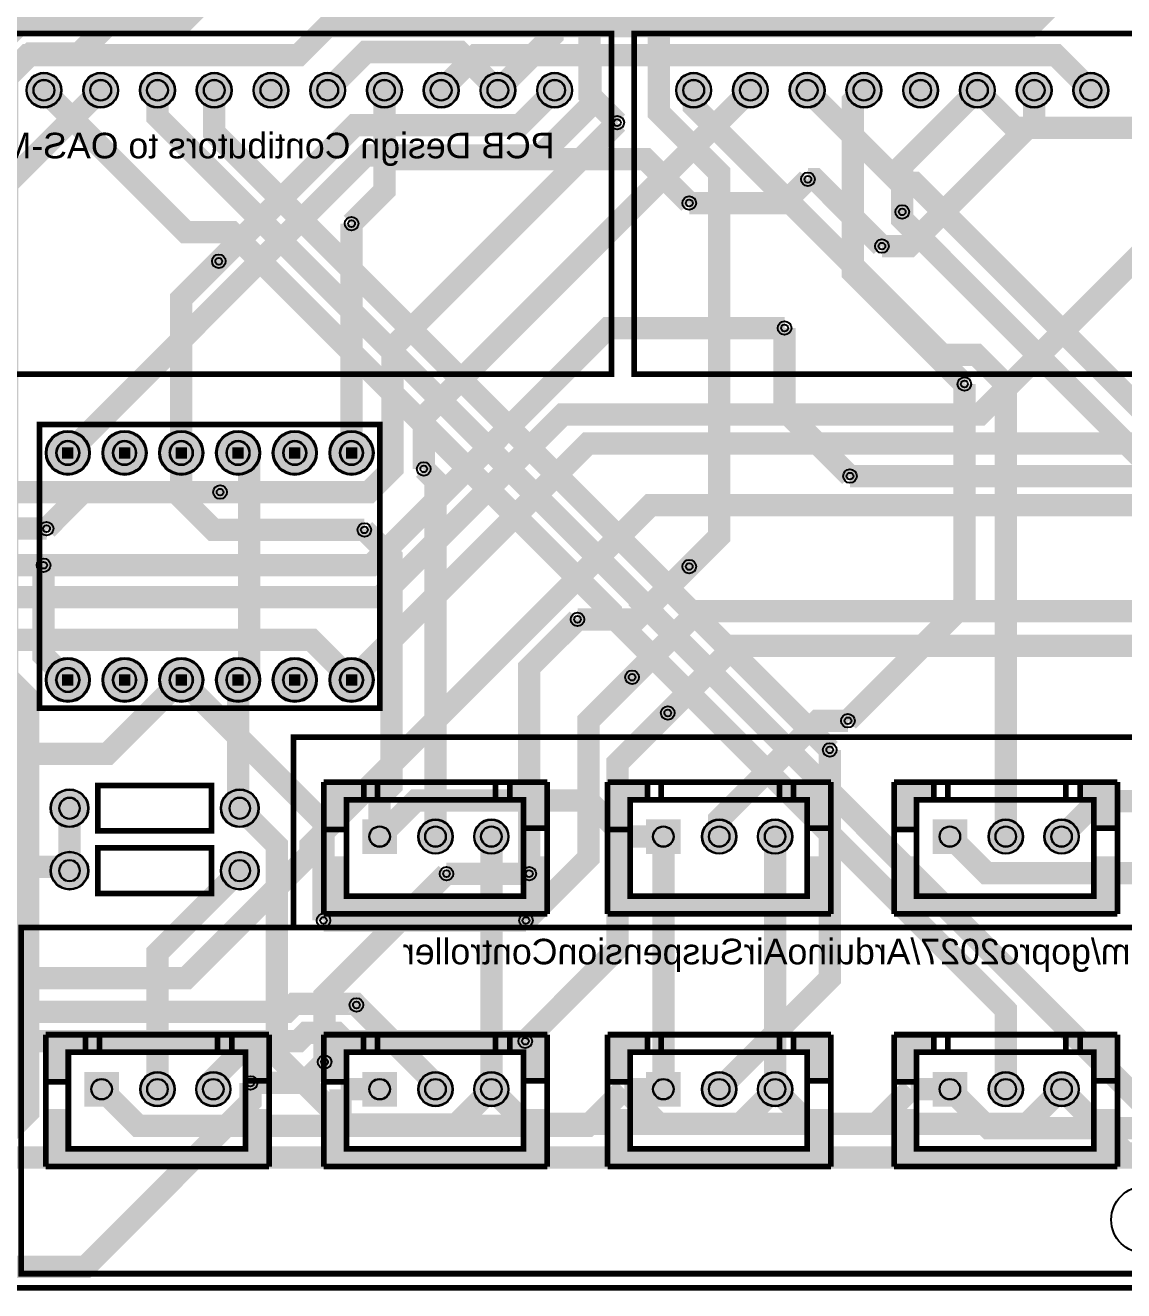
# Model space of a CAD drawing. Header units: millimetres. Extents: x -129 to 154, y 15 to 100.
# Drawn here: x 68.3 to 117.4, y 14.7 to 71.4 of the extents above; entities that cross this region are included whole.
import ezdxf

# ---------------------------------------------------------------- set-up
doc = ezdxf.new("R2010")
doc.units = ezdxf.units.MM
for name, color, linetype, true_color in [('BoardOutLine', 7, 'Continuous', 0xff00ff), ('BottomLayer', 7, 'Continuous', 0x0000ff), ('BottomSolderMaskLayer', 7, 'Continuous', 0xaa00ff), ('Document', 7, 'Continuous', 0xffffff), ('Hole', 7, 'Continuous', 0x222222), ('Multi-Layer', 7, 'Continuous', 0xc0c0c0), ('TopLayer', 7, 'Continuous', 0xff0000), ('TopSilkLayer', 7, 'Continuous', 0xffcc00), ('TopSolderMaskLayer', 7, 'Continuous', 0x800080)]:
    doc.layers.add(name, color=color, linetype=linetype, true_color=true_color)
doc.styles.get("Standard").update_dxf_attribs({"font": 'arial.ttf'})

msp = doc.modelspace()

# ---------------------------------------------------------------- hatches: boundary and pattern name
at = {"layer": 'BottomSolderMaskLayer'}
for points in [[(68.301, 68.453, 1), (69.876, 68.453, 1)], [(70.841, 68.453, 1), (72.416, 68.453, 1)], [(73.381, 68.453, 1), (74.956, 68.453, 1)], [(75.921, 68.453, 1), (77.496, 68.453, 1)], [(78.461, 68.453, 1), (80.036, 68.453, 1)], [(81.001, 68.453, 1), (82.576, 68.453, 1)], [(83.541, 68.453, 1), (85.116, 68.453, 1)], [(86.081, 68.453, 1), (87.656, 68.453, 1)], [(88.621, 68.453, 1), (90.196, 68.453, 1)], [(91.161, 68.453, 1), (92.736, 68.453, 1)], [(97.384, 68.453, 1), (98.959, 68.453, 1)], [(99.924, 68.453, 1), (101.499, 68.453, 1)], [(102.464, 68.453, 1), (104.039, 68.453, 1)], [(105.004, 68.453, 1), (106.579, 68.453, 1)], [(107.544, 68.453, 1), (109.119, 68.453, 1)], [(110.084, 68.453, 1), (111.659, 68.453, 1)], [(112.624, 68.453, 1), (114.199, 68.453, 1)], [(115.164, 68.453, 1), (116.739, 68.453, 1)], [(69.164, 52.223, 1), (71.146, 52.223, 1)], [(71.704, 52.223, 1), (73.686, 52.223, 1)], [(74.244, 52.223, 1), (76.226, 52.223, 1)], [(76.784, 52.223, 1), (78.766, 52.223, 1)], [(79.324, 52.223, 1), (81.306, 52.223, 1)], [(81.864, 52.223, 1), (83.846, 52.223, 1)], [(69.164, 42.062, 1), (71.146, 42.062, 1)], [(71.704, 42.062, 1), (73.686, 42.062, 1)], [(74.244, 42.062, 1), (76.226, 42.062, 1)], [(76.784, 42.062, 1), (78.766, 42.062, 1)], [(79.324, 42.062, 1), (81.306, 42.062, 1)], [(81.864, 42.062, 1), (83.846, 42.062, 1)], [(69.38, 36.322, 1), (71.082, 36.322, 1)], [(77, 36.322, 1), (78.702, 36.322, 1)], [(83.339, 35.827), (84.89, 35.827), (84.89, 34.277), (83.339, 34.277)], [(85.839, 35.052, 1), (87.39, 35.052, 1)], [(88.339, 35.052, 1), (89.89, 35.052, 1)], [(96.039, 35.827), (97.59, 35.827), (97.59, 34.277), (96.039, 34.277)], [(98.539, 35.052, 1), (100.09, 35.052, 1)], [(101.039, 35.052, 1), (102.59, 35.052, 1)], [(108.866, 35.827), (110.417, 35.827), (110.417, 34.277), (108.866, 34.277)], [(111.366, 35.052, 1), (112.917, 35.052, 1)], [(113.866, 35.052, 1), (115.417, 35.052, 1)], [(69.38, 33.528, 1), (71.082, 33.528, 1)], [(77, 33.528, 1), (78.702, 33.528, 1)], [(70.893, 24.524), (72.444, 24.524), (72.444, 22.974), (70.893, 22.974)], [(73.393, 23.749, 1), (74.944, 23.749, 1)], [(75.893, 23.749, 1), (77.444, 23.749, 1)], [(83.338, 24.524), (84.889, 24.524), (84.889, 22.974), (83.338, 22.974)], [(85.839, 23.749, 1), (87.389, 23.749, 1)], [(88.338, 23.749, 1), (89.889, 23.749, 1)], [(96.039, 24.524), (97.59, 24.524), (97.59, 22.974), (96.039, 22.974)], [(98.539, 23.749, 1), (100.09, 23.749, 1)], [(101.039, 23.749, 1), (102.59, 23.749, 1)], [(108.865, 24.524), (110.416, 24.524), (110.416, 22.974), (108.865, 22.974)], [(111.366, 23.749, 1), (112.916, 23.749, 1)], [(113.865, 23.749, 1), (115.416, 23.749, 1)]]:
    msp.add_hatch(color=256, dxfattribs=at).paths.add_polyline_path(points)
at = {"layer": 'Document'}
for points in [[(69.901, 51.969), (70.409, 51.969), (70.409, 52.477), (69.901, 52.477)], [(72.441, 51.969), (72.949, 51.969), (72.949, 52.477), (72.441, 52.477)], [(74.981, 51.969), (75.489, 51.969), (75.489, 52.477), (74.981, 52.477)], [(77.521, 51.969), (78.029, 51.969), (78.029, 52.477), (77.521, 52.477)], [(80.061, 51.969), (80.569, 51.969), (80.569, 52.477), (80.061, 52.477)], [(82.601, 51.969), (83.109, 51.969), (83.109, 52.477), (82.601, 52.477)], [(70.409, 42.317), (69.901, 42.317), (69.901, 41.809), (70.409, 41.809)], [(72.949, 42.317), (72.441, 42.317), (72.441, 41.809), (72.949, 41.809)], [(75.489, 42.317), (74.981, 42.317), (74.981, 41.809), (75.489, 41.809)], [(78.029, 42.317), (77.521, 42.317), (77.521, 41.809), (78.029, 41.809)], [(80.569, 42.317), (80.061, 42.317), (80.061, 41.809), (80.569, 41.809)], [(83.109, 42.317), (82.601, 42.317), (82.601, 41.809), (83.109, 41.809)], [(83.439, 37.465), (81.661, 37.465), (81.661, 35.433), (82.55, 35.433), (82.55, 36.703), (83.439, 36.703)], [(89.916, 37.465), (91.567, 37.465), (91.567, 35.433), (90.551, 35.433), (90.551, 36.703), (89.916, 36.703)], [(96.139, 37.465), (94.361, 37.465), (94.361, 35.433), (95.25, 35.433), (95.25, 36.703), (96.139, 36.703)], [(102.616, 37.465), (104.267, 37.465), (104.267, 35.433), (103.251, 35.433), (103.251, 36.703), (102.616, 36.703)], [(108.966, 37.465), (107.188, 37.465), (107.188, 35.433), (108.077, 35.433), (108.077, 36.703), (108.966, 36.703)], [(115.443, 37.465), (117.094, 37.465), (117.094, 35.433), (116.078, 35.433), (116.078, 36.703), (115.443, 36.703)], [(81.661, 34.163), (81.661, 31.623), (91.567, 31.623), (91.567, 34.163), (90.551, 34.163), (90.551, 32.385), (82.677, 32.385), (82.677, 34.163)], [(94.361, 34.163), (94.361, 31.623), (104.267, 31.623), (104.267, 34.163), (103.251, 34.163), (103.251, 32.385), (95.377, 32.385), (95.377, 34.163)], [(107.188, 34.163), (107.188, 31.623), (117.094, 31.623), (117.094, 34.163), (116.078, 34.163), (116.078, 32.385), (108.204, 32.385), (108.204, 34.163)], [(70.993, 26.162), (69.215, 26.162), (69.215, 24.13), (70.104, 24.13), (70.104, 25.4), (70.993, 25.4)], [(77.47, 26.162), (79.121, 26.162), (79.121, 24.13), (78.105, 24.13), (78.105, 25.4), (77.47, 25.4)], [(83.439, 26.162), (81.661, 26.162), (81.661, 24.13), (82.55, 24.13), (82.55, 25.4), (83.439, 25.4)], [(89.916, 26.162), (91.567, 26.162), (91.567, 24.13), (90.551, 24.13), (90.551, 25.4), (89.916, 25.4)], [(96.139, 26.162), (94.361, 26.162), (94.361, 24.13), (95.25, 24.13), (95.25, 25.4), (96.139, 25.4)], [(102.616, 26.162), (104.267, 26.162), (104.267, 24.13), (103.251, 24.13), (103.251, 25.4), (102.616, 25.4)], [(108.966, 26.162), (107.188, 26.162), (107.188, 24.13), (108.077, 24.13), (108.077, 25.4), (108.966, 25.4)], [(115.443, 26.162), (117.094, 26.162), (117.094, 24.13), (116.078, 24.13), (116.078, 25.4), (115.443, 25.4)], [(69.215, 22.86), (69.215, 20.32), (79.121, 20.32), (79.121, 22.86), (78.105, 22.86), (78.105, 21.082), (70.231, 21.082), (70.231, 22.86)], [(81.661, 22.86), (81.661, 20.32), (91.567, 20.32), (91.567, 22.86), (90.551, 22.86), (90.551, 21.082), (82.677, 21.082), (82.677, 22.86)], [(94.361, 22.86), (94.361, 20.32), (104.267, 20.32), (104.267, 22.86), (103.251, 22.86), (103.251, 21.082), (95.377, 21.082), (95.377, 22.86)], [(107.188, 22.86), (107.188, 20.32), (117.094, 20.32), (117.094, 22.86), (116.078, 22.86), (116.078, 21.082), (108.204, 21.082), (108.204, 22.86)]]:
    msp.add_hatch(color=256, dxfattribs=at).paths.add_polyline_path(points)
at = {"layer": 'Multi-Layer'}
for points in [[(68.326, 68.453, 1), (69.85, 68.453, 1)], [(70.866, 68.453, 1), (72.39, 68.453, 1)], [(73.406, 68.453, 1), (74.93, 68.453, 1)], [(75.946, 68.453, 1), (77.47, 68.453, 1)], [(78.486, 68.453, 1), (80.01, 68.453, 1)], [(81.026, 68.453, 1), (82.55, 68.453, 1)], [(83.566, 68.453, 1), (85.09, 68.453, 1)], [(86.106, 68.453, 1), (87.63, 68.453, 1)], [(88.646, 68.453, 1), (90.17, 68.453, 1)], [(91.186, 68.453, 1), (92.71, 68.453, 1)], [(97.409, 68.453, 1), (98.933, 68.453, 1)], [(99.949, 68.453, 1), (101.473, 68.453, 1)], [(102.489, 68.453, 1), (104.013, 68.453, 1)], [(105.029, 68.453, 1), (106.553, 68.453, 1)], [(107.569, 68.453, 1), (109.093, 68.453, 1)], [(110.109, 68.453, 1), (111.633, 68.453, 1)], [(112.649, 68.453, 1), (114.173, 68.453, 1)], [(115.189, 68.453, 1), (116.713, 68.453, 1)], [(69.215, 52.223, 1), (71.095, 52.223, 1)], [(71.755, 52.223, 1), (73.635, 52.223, 1)], [(74.295, 52.223, 1), (76.175, 52.223, 1)], [(76.835, 52.223, 1), (78.715, 52.223, 1)], [(79.375, 52.223, 1), (81.255, 52.223, 1)], [(81.915, 52.223, 1), (83.795, 52.223, 1)], [(69.215, 42.062, 1), (71.095, 42.062, 1)], [(71.755, 42.062, 1), (73.635, 42.062, 1)], [(74.295, 42.062, 1), (76.175, 42.062, 1)], [(76.835, 42.062, 1), (78.715, 42.062, 1)], [(79.375, 42.062, 1), (81.255, 42.062, 1)], [(81.915, 42.062, 1), (83.795, 42.062, 1)], [(69.406, 36.322, 1), (71.057, 36.322, 1)], [(77.026, 36.322, 1), (78.677, 36.322, 1)], [(83.364, 35.802), (84.864, 35.802), (84.864, 34.302), (83.364, 34.302)], [(85.864, 35.052, 1), (87.364, 35.052, 1)], [(88.364, 35.052, 1), (89.864, 35.052, 1)], [(96.064, 35.802), (97.564, 35.802), (97.564, 34.302), (96.064, 34.302)], [(98.564, 35.052, 1), (100.064, 35.052, 1)], [(101.064, 35.052, 1), (102.564, 35.052, 1)], [(108.891, 35.802), (110.391, 35.802), (110.391, 34.302), (108.891, 34.302)], [(111.391, 35.052, 1), (112.891, 35.052, 1)], [(113.891, 35.052, 1), (115.391, 35.052, 1)], [(69.406, 33.528, 1), (71.057, 33.528, 1)], [(77.026, 33.528, 1), (78.677, 33.528, 1)], [(70.918, 24.499), (72.418, 24.499), (72.418, 22.999), (70.918, 22.999)], [(73.418, 23.749, 1), (74.918, 23.749, 1)], [(75.918, 23.749, 1), (77.418, 23.749, 1)], [(83.364, 24.499), (84.864, 24.499), (84.864, 22.999), (83.364, 22.999)], [(85.864, 23.749, 1), (87.364, 23.749, 1)], [(88.364, 23.749, 1), (89.864, 23.749, 1)], [(96.064, 24.499), (97.564, 24.499), (97.564, 22.999), (96.064, 22.999)], [(98.564, 23.749, 1), (100.064, 23.749, 1)], [(101.064, 23.749, 1), (102.564, 23.749, 1)], [(108.891, 24.499), (110.391, 24.499), (110.391, 22.999), (108.891, 22.999)], [(111.391, 23.749, 1), (112.891, 23.749, 1)], [(113.891, 23.749, 1), (115.391, 23.749, 1)]]:
    msp.add_hatch(color=256, dxfattribs=at).paths.add_polyline_path(points)
at = {"layer": 'TopSolderMaskLayer'}
for points in [[(68.301, 68.453, 1), (69.876, 68.453, 1)], [(70.841, 68.453, 1), (72.416, 68.453, 1)], [(73.381, 68.453, 1), (74.956, 68.453, 1)], [(75.921, 68.453, 1), (77.496, 68.453, 1)], [(78.461, 68.453, 1), (80.036, 68.453, 1)], [(81.001, 68.453, 1), (82.576, 68.453, 1)], [(83.541, 68.453, 1), (85.116, 68.453, 1)], [(86.081, 68.453, 1), (87.656, 68.453, 1)], [(88.621, 68.453, 1), (90.196, 68.453, 1)], [(91.161, 68.453, 1), (92.736, 68.453, 1)], [(97.384, 68.453, 1), (98.959, 68.453, 1)], [(99.924, 68.453, 1), (101.499, 68.453, 1)], [(102.464, 68.453, 1), (104.039, 68.453, 1)], [(105.004, 68.453, 1), (106.579, 68.453, 1)], [(107.544, 68.453, 1), (109.119, 68.453, 1)], [(110.084, 68.453, 1), (111.659, 68.453, 1)], [(112.624, 68.453, 1), (114.199, 68.453, 1)], [(115.164, 68.453, 1), (116.739, 68.453, 1)], [(69.164, 52.223, 1), (71.146, 52.223, 1)], [(71.704, 52.223, 1), (73.686, 52.223, 1)], [(74.244, 52.223, 1), (76.226, 52.223, 1)], [(76.784, 52.223, 1), (78.766, 52.223, 1)], [(79.324, 52.223, 1), (81.306, 52.223, 1)], [(81.864, 52.223, 1), (83.846, 52.223, 1)], [(69.164, 42.062, 1), (71.146, 42.062, 1)], [(71.704, 42.062, 1), (73.686, 42.062, 1)], [(74.244, 42.062, 1), (76.226, 42.062, 1)], [(76.784, 42.062, 1), (78.766, 42.062, 1)], [(79.324, 42.062, 1), (81.306, 42.062, 1)], [(81.864, 42.062, 1), (83.846, 42.062, 1)], [(69.38, 36.322, 1), (71.082, 36.322, 1)], [(77, 36.322, 1), (78.702, 36.322, 1)], [(83.339, 35.827), (84.89, 35.827), (84.89, 34.277), (83.339, 34.277)], [(85.839, 35.052, 1), (87.39, 35.052, 1)], [(88.339, 35.052, 1), (89.89, 35.052, 1)], [(96.039, 35.827), (97.59, 35.827), (97.59, 34.277), (96.039, 34.277)], [(98.539, 35.052, 1), (100.09, 35.052, 1)], [(101.039, 35.052, 1), (102.59, 35.052, 1)], [(108.866, 35.827), (110.417, 35.827), (110.417, 34.277), (108.866, 34.277)], [(111.366, 35.052, 1), (112.917, 35.052, 1)], [(113.866, 35.052, 1), (115.417, 35.052, 1)], [(69.38, 33.528, 1), (71.082, 33.528, 1)], [(77, 33.528, 1), (78.702, 33.528, 1)], [(70.893, 24.524), (72.444, 24.524), (72.444, 22.974), (70.893, 22.974)], [(73.393, 23.749, 1), (74.944, 23.749, 1)], [(75.893, 23.749, 1), (77.444, 23.749, 1)], [(83.338, 24.524), (84.889, 24.524), (84.889, 22.974), (83.338, 22.974)], [(85.839, 23.749, 1), (87.389, 23.749, 1)], [(88.338, 23.749, 1), (89.889, 23.749, 1)], [(96.039, 24.524), (97.59, 24.524), (97.59, 22.974), (96.039, 22.974)], [(98.539, 23.749, 1), (100.09, 23.749, 1)], [(101.039, 23.749, 1), (102.59, 23.749, 1)], [(108.865, 24.524), (110.416, 24.524), (110.416, 22.974), (108.865, 22.974)], [(111.366, 23.749, 1), (112.916, 23.749, 1)], [(113.865, 23.749, 1), (115.416, 23.749, 1)]]:
    msp.add_hatch(color=256, dxfattribs=at).paths.add_polyline_path(points)

# ---------------------------------------------------------------- linework, layer by layer
at = {"layer": 'BoardOutLine', "const_width": 0.254}
msp.add_lwpolyline([(125.73, 14.859), (18.23, 14.859)], dxfattribs=at)
at = {"layer": 'BottomLayer', "const_width": 1}
for points in [[(62.764, 17.098), (68.377, 22.71), (68.377, 41.25), (67.438, 42.189), (67.438, 69.016), (68.522, 70.1), (70.663, 70.1), (76.192, 75.629), (78.028, 75.629), (79.112, 76.712), (79.112, 80.362), (76.922, 82.551), (57.733, 82.551), (54.406, 79.225)], [(102.87, 73.66), (104.531, 75.321), (104.531, 80.367), (102.266, 82.631), (95.869, 82.631), (93.512, 80.275), (93.512, 68.239), (94.75, 67.001)], [(66.675, 31.845), (64.91, 33.61), (64.91, 68.331), (67.982, 71.404), (69.931, 71.404), (73.66, 75.133), (73.66, 80.899)], [(99.06, 80.899), (99.06, 73.724), (96.607, 71.271), (96.607, 67.462), (99.317, 64.752), (99.317, 48.484), (97.971, 47.138)], [(90.17, 77.597), (91.847, 75.92), (91.847, 70.892), (89.408, 68.453)], [(81.788, 68.453), (83.498, 70.163), (87.699, 70.163), (89.408, 68.453)], [(112.141, 23.749), (112.141, 27.298), (94.464, 44.975), (94.464, 45.123), (77.485, 62.101), (75.44, 62.101), (69.088, 68.453)], [(124.715, 23.749), (124.715, 23.615), (123.296, 22.197), (119.161, 22.197), (95.765, 45.593), (95.765, 45.662), (74.168, 67.259), (74.168, 68.453)], [(104.265, 38.934), (97.067, 46.132), (97.067, 46.202), (76.708, 66.561), (76.708, 68.453)], [(84.328, 68.453), (84.328, 65.367)], [(98.171, 68.453), (98.171, 67.74), (109.303, 56.608), (110.828, 56.608), (112.142, 55.295), (112.142, 35.052)], [(103.251, 68.453), (107.396, 64.308), (108.046, 64.308), (122.465, 49.889), (122.465, 49.558), (123.766, 48.257), (123.766, 36.001), (124.715, 35.052)], [(121.031, 68.453), (119.349, 66.771), (112.554, 66.771), (110.871, 68.453)], [(84.328, 65.367), (84.328, 63.955), (82.855, 62.482)], [(84.328, 65.367), (96.012, 65.367), (97.974, 63.405)], [(106.596, 61.477), (103.605, 64.468), (103.284, 64.468)], [(107.506, 63.007), (107.506, 62.675), (122.214, 47.967), (122.214, 35.052)], [(76.914, 60.799), (75.235, 59.121), (75.235, 52.223)], [(102.241, 57.811), (102.241, 54.11), (105.167, 51.184)], [(105.077, 40.236), (110.289, 45.448), (110.289, 55.306)], [(77.775, 42.063), (78.273, 42.56), (78.273, 51.725), (77.775, 52.223)], [(86.09, 51.508), (86.615, 50.983), (86.615, 35.052)], [(69.204, 48.834), (70.837, 50.468), (76.971, 50.468)], [(84.114, 36.803), (84.648, 37.336), (84.648, 47.561), (83.43, 48.779)], [(70.155, 42.063), (69.071, 43.147), (69.071, 47.198)], [(92.971, 44.774), (90.814, 42.618), (90.814, 33.393)], [(75.235, 42.063), (81.601, 35.696), (81.601, 31.3)], [(90.664, 31.3), (93.458, 34.095), (93.458, 40.227), (95.414, 42.184)], [(90.632, 25.896), (94.76, 30.024), (94.76, 38.333), (97.013, 40.585)], [(70.231, 36.322), (70.231, 33.528)], [(77.851, 36.322), (79.516, 34.657), (79.516, 25.331)], [(84.114, 35.052), (84.114, 36.803)], [(89.114, 23.75), (89.114, 35.052)], [(96.814, 23.749), (96.814, 35.052)], [(101.814, 23.749), (101.814, 35.052)], [(109.641, 35.052), (111.271, 33.423), (118.834, 33.423), (120.464, 35.052)], [(74.169, 23.749), (74.169, 29.845), (77.851, 33.528)], [(87.106, 33.393), (81.647, 27.933), (81.647, 24.966)], [(86.614, 23.749), (86.614, 23.981), (83.075, 27.52)], [(79.516, 25.331), (77.798, 25.331), (76.668, 24.201), (76.668, 23.749)], [(79.516, 25.331), (79.516, 25.255), (82.595, 22.176), (87.541, 22.176), (89.114, 23.749)], [(43.628, 20.32), (48.153, 15.796), (70.938, 15.796), (78.338, 23.196), (78.338, 24.029)], [(101.814, 23.749), (100.262, 22.197), (90.667, 22.197), (89.114, 23.75)], [(89.114, 23.749), (89.114, 23.75)], [(114.641, 23.749), (113.089, 22.197), (103.366, 22.197), (101.814, 23.749)], [(127.214, 23.749), (124.332, 20.867), (117.523, 20.867), (114.641, 23.749)]]:
    msp.add_lwpolyline(points, dxfattribs=at)
at = {"layer": 'BottomSolderMaskLayer'}
for points in [[(69.619, 52.22), (69.619, 52.225)], [(70.69, 52.22), (70.69, 52.225)], [(72.159, 52.22), (72.159, 52.225)], [(73.23, 52.22), (73.23, 52.225)], [(74.699, 52.22), (74.699, 52.225)], [(75.77, 52.22), (75.77, 52.225)], [(77.239, 52.22), (77.239, 52.225)], [(78.31, 52.22), (78.31, 52.225)], [(79.78, 52.22), (79.78, 52.225)], [(80.85, 52.22), (80.85, 52.225)], [(82.32, 52.22), (82.32, 52.225)], [(83.39, 52.22), (83.39, 52.225)], [(69.619, 42.065), (69.619, 42.06)], [(70.69, 42.065), (70.69, 42.06)], [(72.159, 42.065), (72.159, 42.06)], [(73.23, 42.065), (73.23, 42.06)], [(74.699, 42.065), (74.699, 42.06)], [(75.77, 42.065), (75.77, 42.06)], [(77.239, 42.065), (77.239, 42.06)], [(78.31, 42.065), (78.31, 42.06)], [(79.78, 42.065), (79.78, 42.06)], [(80.85, 42.065), (80.85, 42.06)], [(82.32, 42.065), (82.32, 42.06)], [(83.39, 42.065), (83.39, 42.06)], [(70.229, 36.793), (70.234, 36.793)], [(77.849, 36.793), (77.854, 36.793)], [(70.229, 35.851), (70.234, 35.851)], [(77.849, 35.851), (77.854, 35.851)], [(70.234, 33.999), (70.229, 33.999)], [(77.854, 33.999), (77.849, 33.999)], [(70.234, 33.057), (70.229, 33.057)], [(77.854, 33.057), (77.849, 33.057)]]:
    msp.add_lwpolyline(points, close=True, dxfattribs=at)
for centre, radius in [((69.088, 68.453), 0.787), ((71.628, 68.453), 0.787), ((74.168, 68.453), 0.787), ((76.708, 68.453), 0.787), ((79.248, 68.453), 0.787), ((81.788, 68.453), 0.787), ((84.328, 68.453), 0.787), ((86.868, 68.453), 0.787), ((89.408, 68.453), 0.787), ((91.948, 68.453), 0.787), ((98.171, 68.453), 0.787), ((100.711, 68.453), 0.787), ((103.251, 68.453), 0.787), ((105.791, 68.453), 0.787), ((108.331, 68.453), 0.787), ((110.871, 68.453), 0.787), ((113.411, 68.453), 0.787), ((115.951, 68.453), 0.787), ((69.088, 68.453), 0.472), ((71.628, 68.453), 0.472), ((74.168, 68.453), 0.472), ((76.708, 68.453), 0.472), ((79.248, 68.453), 0.472), ((81.788, 68.453), 0.472), ((84.328, 68.453), 0.472), ((86.868, 68.453), 0.472), ((89.408, 68.453), 0.472), ((91.948, 68.453), 0.472), ((98.171, 68.453), 0.472), ((100.711, 68.453), 0.472), ((103.251, 68.453), 0.472), ((105.791, 68.453), 0.472), ((108.331, 68.453), 0.472), ((110.871, 68.453), 0.472), ((113.411, 68.453), 0.472), ((115.951, 68.453), 0.472), ((70.155, 52.223), 0.991), ((72.695, 52.223), 0.991), ((75.235, 52.223), 0.991), ((77.775, 52.223), 0.991), ((80.315, 52.223), 0.991), ((82.855, 52.223), 0.991), ((70.155, 42.062), 0.991), ((72.695, 42.062), 0.991), ((75.235, 42.062), 0.991), ((77.775, 42.062), 0.991), ((80.315, 42.062), 0.991), ((82.855, 42.062), 0.991), ((70.231, 36.322), 0.851), ((77.851, 36.322), 0.851), ((86.614, 35.052), 0.775), ((89.114, 35.052), 0.775), ((99.314, 35.052), 0.775), ((101.814, 35.052), 0.775), ((112.141, 35.052), 0.775), ((114.641, 35.052), 0.775), ((84.114, 35.052), 0.465), ((86.614, 35.052), 0.465), ((89.114, 35.052), 0.465), ((96.814, 35.052), 0.465), ((99.314, 35.052), 0.465), ((101.814, 35.052), 0.465), ((109.641, 35.052), 0.465), ((112.141, 35.052), 0.465), ((114.641, 35.052), 0.465), ((70.231, 33.528), 0.851), ((77.851, 33.528), 0.851), ((74.168, 23.749), 0.775), ((76.668, 23.749), 0.775), ((86.614, 23.749), 0.775), ((89.114, 23.749), 0.775), ((99.314, 23.749), 0.775), ((101.814, 23.749), 0.775), ((112.141, 23.749), 0.775), ((114.641, 23.749), 0.775), ((71.668, 23.749), 0.465), ((74.168, 23.749), 0.465), ((76.668, 23.749), 0.465), ((84.114, 23.749), 0.465), ((86.614, 23.749), 0.465), ((89.114, 23.749), 0.465), ((96.814, 23.749), 0.465), ((99.314, 23.749), 0.465), ((101.814, 23.749), 0.465), ((109.641, 23.749), 0.465), ((112.141, 23.749), 0.465), ((114.641, 23.749), 0.465)]:
    msp.add_circle(centre, radius, dxfattribs=at)
for centre, radius, start, end in [((70.155, 52.225), 0.535, 360, 540), ((72.695, 52.225), 0.535, 360, 540), ((75.235, 52.225), 0.535, 360, 540), ((77.775, 52.225), 0.535, 360, 540), ((80.315, 52.225), 0.535, 360, 540), ((82.855, 52.225), 0.535, 360, 540), ((70.155, 52.22), 0.535, 540, 360), ((72.695, 52.22), 0.535, 540, 360), ((75.235, 52.22), 0.535, 540, 360), ((77.775, 52.22), 0.535, 540, 360), ((80.315, 52.22), 0.535, 540, 360), ((82.855, 52.22), 0.535, 540, 360), ((70.155, 42.065), 0.535, 360, 180), ((72.695, 42.065), 0.535, 360, 180), ((75.235, 42.065), 0.535, 360, 180), ((77.775, 42.065), 0.535, 360, 180), ((80.315, 42.065), 0.535, 360, 180), ((82.855, 42.065), 0.535, 360, 180), ((70.155, 42.06), 0.535, 180, 360), ((72.695, 42.06), 0.535, 180, 360), ((75.235, 42.06), 0.535, 180, 360), ((77.775, 42.06), 0.535, 180, 360), ((80.315, 42.06), 0.535, 180, 360), ((82.855, 42.06), 0.535, 180, 360), ((70.229, 36.322), 0.471, 450, 270), ((70.234, 36.322), 0.471, 270, 450), ((77.849, 36.322), 0.471, 450, 270), ((77.854, 36.322), 0.471, 270, 450), ((70.229, 33.528), 0.471, 90, 270), ((70.234, 33.528), 0.471, 270, 90), ((77.849, 33.528), 0.471, 90, 270), ((77.854, 33.528), 0.471, 270, 90)]:
    msp.add_arc(centre, radius, start, end, dxfattribs=at)
at = {"layer": 'Hole'}
for centre in [(94.75, 67.001), (103.284, 64.468), (97.974, 63.405), (107.506, 63.007), (82.855, 62.482), (106.596, 61.477), (76.914, 60.799), (102.241, 57.811), (110.289, 55.306), (86.09, 51.507), (105.167, 51.184), (76.971, 50.468), (69.203, 48.834), (83.43, 48.779), (69.071, 47.198), (97.971, 47.138), (92.971, 44.774), (95.414, 42.184), (97.012, 40.585), (105.076, 40.236), (104.265, 38.934), (87.106, 33.393), (90.814, 33.393), (81.601, 31.3), (90.663, 31.3), (83.075, 27.52), (90.632, 25.896), (81.646, 24.966), (78.338, 24.029)]:
    msp.add_circle(centre, 0.153, dxfattribs=at)
at = {"layer": 'Multi-Layer'}
for points in [[(69.647, 52.22), (69.647, 52.225)], [(70.663, 52.22), (70.663, 52.225)], [(72.187, 52.22), (72.187, 52.225)], [(73.203, 52.22), (73.203, 52.225)], [(74.727, 52.22), (74.727, 52.225)], [(75.743, 52.22), (75.743, 52.225)], [(77.267, 52.22), (77.267, 52.225)], [(78.283, 52.22), (78.283, 52.225)], [(79.807, 52.22), (79.807, 52.225)], [(80.823, 52.22), (80.823, 52.225)], [(82.347, 52.22), (82.347, 52.225)], [(83.363, 52.22), (83.363, 52.225)], [(69.647, 42.065), (69.647, 42.06)], [(70.663, 42.065), (70.663, 42.06)], [(72.187, 42.065), (72.187, 42.06)], [(73.203, 42.065), (73.203, 42.06)], [(74.727, 42.065), (74.727, 42.06)], [(75.743, 42.065), (75.743, 42.06)], [(77.267, 42.065), (77.267, 42.06)], [(78.283, 42.065), (78.283, 42.06)], [(79.807, 42.065), (79.807, 42.06)], [(80.823, 42.065), (80.823, 42.06)], [(82.347, 42.065), (82.347, 42.06)], [(83.363, 42.065), (83.363, 42.06)], [(70.229, 36.779), (70.234, 36.779)], [(77.849, 36.779), (77.854, 36.779)], [(70.229, 35.865), (70.234, 35.865)], [(77.849, 35.865), (77.854, 35.865)], [(70.234, 33.985), (70.229, 33.985)], [(77.854, 33.985), (77.849, 33.985)], [(70.234, 33.071), (70.229, 33.071)], [(77.854, 33.071), (77.849, 33.071)]]:
    msp.add_lwpolyline(points, close=True, dxfattribs=at)
for centre, radius in [((69.088, 68.453), 0.762), ((71.628, 68.453), 0.762), ((74.168, 68.453), 0.762), ((76.708, 68.453), 0.762), ((79.248, 68.453), 0.762), ((81.788, 68.453), 0.762), ((84.328, 68.453), 0.762), ((86.868, 68.453), 0.762), ((89.408, 68.453), 0.762), ((91.948, 68.453), 0.762), ((98.171, 68.453), 0.762), ((100.711, 68.453), 0.762), ((103.251, 68.453), 0.762), ((105.791, 68.453), 0.762), ((108.331, 68.453), 0.762), ((110.871, 68.453), 0.762), ((113.411, 68.453), 0.762), ((115.951, 68.453), 0.762), ((69.088, 68.453), 0.457), ((71.628, 68.453), 0.457), ((74.168, 68.453), 0.457), ((76.708, 68.453), 0.457), ((79.248, 68.453), 0.457), ((81.788, 68.453), 0.457), ((84.328, 68.453), 0.457), ((86.868, 68.453), 0.457), ((89.408, 68.453), 0.457), ((91.948, 68.453), 0.457), ((98.171, 68.453), 0.457), ((100.711, 68.453), 0.457), ((103.251, 68.453), 0.457), ((105.791, 68.453), 0.457), ((108.331, 68.453), 0.457), ((110.871, 68.453), 0.457), ((113.411, 68.453), 0.457), ((115.951, 68.453), 0.457), ((94.75, 67.001), 0.305), ((103.284, 64.468), 0.305), ((97.974, 63.405), 0.305), ((107.506, 63.007), 0.305), ((82.855, 62.482), 0.305), ((106.596, 61.477), 0.305), ((76.914, 60.799), 0.305), ((102.241, 57.811), 0.305), ((110.289, 55.306), 0.305), ((70.155, 52.223), 0.94), ((72.695, 52.223), 0.94), ((75.235, 52.223), 0.94), ((77.775, 52.223), 0.94), ((80.315, 52.223), 0.94), ((82.855, 52.223), 0.94), ((86.09, 51.507), 0.305), ((105.167, 51.184), 0.305), ((76.971, 50.468), 0.305), ((69.203, 48.834), 0.305), ((83.43, 48.779), 0.305), ((69.071, 47.198), 0.305), ((97.971, 47.138), 0.305), ((92.971, 44.774), 0.305), ((70.155, 42.062), 0.94), ((72.695, 42.062), 0.94), ((75.235, 42.062), 0.94), ((77.775, 42.062), 0.94), ((80.315, 42.062), 0.94), ((82.855, 42.062), 0.94), ((95.414, 42.184), 0.305), ((97.012, 40.585), 0.305), ((105.076, 40.236), 0.305), ((104.265, 38.934), 0.305), ((70.231, 36.322), 0.826), ((77.851, 36.322), 0.826), ((86.614, 35.052), 0.75), ((89.114, 35.052), 0.75), ((99.314, 35.052), 0.75), ((101.814, 35.052), 0.75), ((112.141, 35.052), 0.75), ((114.641, 35.052), 0.75), ((84.114, 35.052), 0.45), ((86.614, 35.052), 0.45), ((89.114, 35.052), 0.45), ((96.814, 35.052), 0.45), ((99.314, 35.052), 0.45), ((101.814, 35.052), 0.45), ((109.641, 35.052), 0.45), ((112.141, 35.052), 0.45), ((114.641, 35.052), 0.45), ((70.231, 33.528), 0.826), ((77.851, 33.528), 0.826), ((87.106, 33.393), 0.305), ((90.814, 33.393), 0.305), ((81.601, 31.3), 0.305), ((90.663, 31.3), 0.305), ((83.075, 27.52), 0.305), ((90.632, 25.896), 0.305), ((81.646, 24.966), 0.305), ((74.168, 23.749), 0.75), ((76.668, 23.749), 0.75), ((86.614, 23.749), 0.75), ((89.114, 23.749), 0.75), ((99.314, 23.749), 0.75), ((101.814, 23.749), 0.75), ((112.141, 23.749), 0.75), ((114.641, 23.749), 0.75), ((71.668, 23.749), 0.45), ((74.168, 23.749), 0.45), ((76.668, 23.749), 0.45), ((78.338, 24.029), 0.305), ((84.114, 23.749), 0.45), ((86.614, 23.749), 0.45), ((89.114, 23.749), 0.45), ((96.814, 23.749), 0.45), ((99.314, 23.749), 0.45), ((101.814, 23.749), 0.45), ((109.641, 23.749), 0.45), ((112.141, 23.749), 0.45), ((114.641, 23.749), 0.45), ((118.364, 17.907), 1.5)]:
    msp.add_circle(centre, radius, dxfattribs=at)
for centre, radius, start, end in [((70.155, 52.225), 0.508, 360, 540), ((72.695, 52.225), 0.508, 360, 540), ((75.235, 52.225), 0.508, 360, 540), ((77.775, 52.225), 0.508, 360, 540), ((80.315, 52.225), 0.508, 360, 540), ((82.855, 52.225), 0.508, 360, 540), ((70.155, 52.22), 0.508, 540, 360), ((72.695, 52.22), 0.508, 540, 360), ((75.235, 52.22), 0.508, 540, 360), ((77.775, 52.22), 0.508, 540, 360), ((80.315, 52.22), 0.508, 540, 360), ((82.855, 52.22), 0.508, 540, 360), ((70.155, 42.065), 0.508, 360, 180), ((72.695, 42.065), 0.508, 360, 180), ((75.235, 42.065), 0.508, 360, 180), ((77.775, 42.065), 0.508, 360, 180), ((80.315, 42.065), 0.508, 360, 180), ((82.855, 42.065), 0.508, 360, 180), ((70.155, 42.06), 0.508, 180, 360), ((72.695, 42.06), 0.508, 180, 360), ((75.235, 42.06), 0.508, 180, 360), ((77.775, 42.06), 0.508, 180, 360), ((80.315, 42.06), 0.508, 180, 360), ((82.855, 42.06), 0.508, 180, 360), ((70.229, 36.322), 0.457, 450, 270), ((70.234, 36.322), 0.457, 270, 450), ((77.849, 36.322), 0.457, 450, 270), ((77.854, 36.322), 0.457, 270, 450), ((70.229, 33.528), 0.457, 90, 270), ((70.234, 33.528), 0.457, 270, 90), ((77.849, 33.528), 0.457, 90, 270), ((77.854, 33.528), 0.457, 270, 90)]:
    msp.add_arc(centre, radius, start, end, dxfattribs=at)
at = {"layer": 'TopLayer', "const_width": 1}
for points in [[(53.826, 84.486), (125.935, 84.486), (129.899, 80.521), (129.899, 24.151), (126.445, 20.696), (64.522, 20.696), (62.532, 18.706), (51.638, 18.706), (48.609, 21.735), (42.543, 21.735), (41.128, 20.32)], [(77.47, 73.66), (75.204, 71.394), (37.866, 71.394), (35.941, 69.469)], [(128.27, 73.66), (125.08, 70.469), (125.08, 68.038), (110.989, 53.948), (92.321, 53.948), (84.136, 45.764), (60.496, 45.764), (58.801, 44.069)], [(63.276, 64.954), (68.339, 70.017), (80.479, 70.017), (81.781, 71.319), (113.229, 71.319), (115.57, 73.66)], [(93.546, 70.017), (93.546, 67.763), (91.309, 65.526), (83.482, 65.526), (70.178, 52.223), (70.155, 52.223)], [(86.868, 68.453), (88.432, 70.017), (93.546, 70.017)], [(93.546, 70.017), (114.387, 70.017), (115.951, 68.453)], [(71.628, 68.453), (63.93, 60.755), (62.936, 60.755)], [(91.948, 68.453), (90.384, 66.889), (83.004, 66.889), (76.914, 60.799)], [(100.711, 68.453), (86.09, 53.832), (86.09, 51.508)], [(105.791, 68.453), (105.295, 67.957), (105.295, 60.3), (110.289, 55.306)], [(113.411, 68.453), (113.411, 67.069), (107.82, 61.477), (106.596, 61.477)], [(110.871, 68.453), (107.506, 65.088), (107.506, 63.007)], [(94.75, 67.001), (84.692, 56.943), (84.692, 51.531), (83.628, 50.468), (76.971, 50.468)], [(103.284, 64.468), (102.221, 63.405), (97.974, 63.405)], [(82.855, 62.482), (82.855, 52.223)], [(102.241, 57.811), (94.342, 57.811), (83.729, 47.198), (69.071, 47.198)], [(97.013, 40.585), (100.02, 43.593), (127.255, 43.593), (127.752, 44.09), (127.752, 53.258), (126.074, 54.936), (123.158, 54.936)], [(75.235, 50.471), (50.538, 50.471), (46.875, 54.134), (36.703, 54.134)], [(75.235, 52.223), (75.235, 50.471)], [(126.111, 52.645), (93.438, 52.645), (82.855, 42.063)], [(126.111, 50.145), (125.073, 51.184), (105.167, 51.184)], [(75.235, 50.471), (75.235, 50.223), (76.68, 48.779), (83.43, 48.779)], [(123.982, 49.882), (96.237, 49.882), (81.021, 34.665), (81.021, 34.289), (75.446, 28.714), (47.021, 28.714), (38.628, 20.32)], [(43.561, 44.069), (48.327, 48.834), (69.204, 48.834)], [(56.261, 44.069), (59.39, 47.198), (69.071, 47.198)], [(97.971, 47.138), (95.607, 44.774), (92.971, 44.774)], [(70.231, 33.528), (70.055, 33.704), (65.988, 33.704), (62.299, 30.016), (25.303, 30.016), (21.096, 34.222), (21.096, 44.299), (22.903, 46.106), (32.645, 46.106)], [(95.414, 42.184), (98.376, 45.145), (126.111, 45.145)], [(75.235, 42.063), (71.936, 38.763), (66.715, 38.763), (61.833, 33.881), (23.346, 33.881), (22.398, 34.829), (22.398, 43.226), (23.241, 44.069)], [(48.641, 44.069), (50.205, 42.505), (66.089, 42.505), (67.439, 43.855), (81.062, 43.855), (82.855, 42.063)], [(77.851, 36.322), (77.775, 36.398), (77.775, 42.063)], [(99.315, 35.052), (99.315, 35.825), (103.726, 40.236), (105.077, 40.236)], [(104.265, 38.934), (104.265, 28.7), (99.315, 23.749)], [(95.064, 35.052), (93.443, 36.672), (85.735, 36.672), (84.114, 35.052)], [(114.641, 35.052), (116.223, 36.634), (125.633, 36.634), (127.214, 35.052)], [(96.814, 35.052), (95.064, 35.052)], [(90.814, 33.393), (87.106, 33.393)], [(81.601, 31.3), (90.664, 31.3)], [(83.075, 27.52), (83.026, 27.57), (80.298, 27.57), (79.937, 27.209), (54.776, 27.209)], [(90.632, 25.896), (82.558, 25.896), (82.186, 26.268), (80.837, 26.268), (80.466, 25.896), (59.846, 25.896), (54.269, 20.32)], [(78.338, 24.029), (80.71, 24.029), (81.647, 24.966)], [(71.668, 23.749), (73.308, 22.109), (82.363, 22.109)], [(82.363, 22.109), (93.424, 22.109), (95.064, 23.749)], [(82.363, 22.109), (82.363, 23.749)], [(84.114, 23.749), (82.363, 23.749)], [(107.89, 23.749), (106.338, 22.197), (96.616, 22.197), (95.064, 23.749)], [(96.814, 23.749), (95.064, 23.749)], [(109.641, 23.749), (107.89, 23.749)], [(109.641, 23.749), (111.392, 21.998), (118.713, 21.998), (120.464, 23.749)]]:
    msp.add_lwpolyline(points, dxfattribs=at)
at = {"layer": 'TopSilkLayer', "const_width": 0.254}
for points in [[(94.488, 55.753), (66.421, 55.753), (66.421, 70.993), (94.488, 70.993), (94.488, 55.753)], [(123.571, 55.753), (95.504, 55.753), (95.504, 70.993), (123.571, 70.993), (123.571, 55.753)], [(68.885, 40.793), (84.125, 40.793), (84.125, 53.493), (68.885, 53.493), (68.885, 40.793)], [(80.264, 39.497), (130.429, 39.497), (130.429, 30.988), (80.264, 30.988), (80.264, 39.497)], [(76.581, 35.306), (71.501, 35.306), (71.501, 37.338), (76.581, 37.338), (76.581, 35.306)], [(82.624, 36.703), (90.551, 36.703), (90.551, 32.385), (82.624, 32.385), (82.624, 36.703)], [(95.324, 36.703), (103.251, 36.703), (103.251, 32.385), (95.324, 32.385), (95.324, 36.703)], [(108.151, 36.703), (116.078, 36.703), (116.078, 32.385), (108.151, 32.385), (108.151, 36.703)], [(71.501, 34.544), (76.581, 34.544), (76.581, 32.512), (71.501, 32.512), (71.501, 34.544)], [(68.072, 30.988), (130.429, 30.988), (130.429, 15.494), (68.072, 15.494), (68.072, 30.988)], [(70.178, 25.4), (78.105, 25.4), (78.105, 21.082), (70.178, 21.082), (70.178, 25.4)], [(82.624, 25.4), (90.551, 25.4), (90.551, 21.082), (82.624, 21.082), (82.624, 25.4)], [(95.324, 25.4), (103.251, 25.4), (103.251, 21.082), (95.324, 21.082), (95.324, 25.4)], [(108.151, 25.4), (116.078, 25.4), (116.078, 21.082), (108.151, 21.082), (108.151, 25.4)]]:
    msp.add_lwpolyline(points, close=True, dxfattribs=at)
for points in [[(81.614, 37.492), (91.614, 37.492)], [(81.614, 31.592), (81.614, 37.492)], [(83.399, 37.492), (83.399, 36.703)], [(84.015, 37.492), (84.015, 36.703)], [(89.306, 37.492), (89.306, 36.703)], [(89.941, 37.492), (89.941, 36.703)], [(91.614, 31.592), (91.614, 37.492)], [(94.314, 37.492), (104.314, 37.492)], [(94.314, 31.592), (94.314, 37.492)], [(96.099, 37.492), (96.099, 36.703)], [(96.715, 37.492), (96.715, 36.703)], [(102.006, 37.492), (102.006, 36.703)], [(102.641, 37.492), (102.641, 36.703)], [(104.314, 31.592), (104.314, 37.492)], [(107.141, 37.492), (117.141, 37.492)], [(107.141, 31.592), (107.141, 37.492)], [(108.926, 37.492), (108.926, 36.703)], [(109.542, 37.492), (109.542, 36.703)], [(114.833, 37.492), (114.833, 36.703)], [(115.468, 37.492), (115.468, 36.703)], [(117.141, 31.592), (117.141, 37.492)], [(81.614, 35.376), (82.617, 35.376)], [(90.611, 35.433), (91.614, 35.433)], [(94.314, 35.376), (95.317, 35.376)], [(103.311, 35.433), (104.314, 35.433)], [(107.141, 35.376), (108.144, 35.376)], [(116.138, 35.433), (117.141, 35.433)], [(81.614, 31.592), (91.614, 31.592)], [(94.314, 31.592), (104.314, 31.592)], [(107.141, 31.592), (117.141, 31.592)], [(69.168, 26.189), (79.168, 26.189)], [(69.168, 20.289), (69.168, 26.189)], [(70.953, 26.189), (70.953, 25.4)], [(71.569, 26.189), (71.569, 25.4)], [(76.86, 26.189), (76.86, 25.4)], [(77.495, 26.189), (77.495, 25.4)], [(79.168, 20.289), (79.168, 26.189)], [(81.614, 26.189), (91.614, 26.189)], [(81.614, 20.289), (81.614, 26.189)], [(83.398, 26.189), (83.398, 25.4)], [(84.015, 26.189), (84.015, 25.4)], [(89.305, 26.189), (89.305, 25.4)], [(89.94, 26.189), (89.94, 25.4)], [(91.614, 20.289), (91.614, 26.189)], [(94.314, 26.189), (104.314, 26.189)], [(94.314, 20.289), (94.314, 26.189)], [(96.099, 26.189), (96.099, 25.4)], [(96.715, 26.189), (96.715, 25.4)], [(102.006, 26.189), (102.006, 25.4)], [(102.641, 26.189), (102.641, 25.4)], [(104.314, 20.289), (104.314, 26.189)], [(107.141, 26.189), (117.141, 26.189)], [(107.141, 20.289), (107.141, 26.189)], [(108.925, 26.189), (108.925, 25.4)], [(109.542, 26.189), (109.542, 25.4)], [(114.833, 26.189), (114.833, 25.4)], [(115.468, 26.189), (115.468, 25.4)], [(117.141, 20.289), (117.141, 26.189)], [(69.168, 24.073), (70.171, 24.073)], [(78.165, 24.13), (79.168, 24.13)], [(81.614, 24.073), (82.617, 24.073)], [(90.611, 24.13), (91.614, 24.13)], [(94.314, 24.073), (95.317, 24.073)], [(103.311, 24.13), (104.314, 24.13)], [(107.141, 24.073), (108.144, 24.073)], [(116.138, 24.13), (117.141, 24.13)], [(69.168, 20.289), (79.168, 20.289)], [(81.614, 20.289), (91.614, 20.289)], [(94.314, 20.289), (104.314, 20.289)], [(107.141, 20.289), (117.141, 20.289)]]:
    msp.add_lwpolyline(points, dxfattribs=at)
at = {"layer": 'TopSolderMaskLayer'}
for points in [[(69.619, 52.22), (69.619, 52.225)], [(70.69, 52.22), (70.69, 52.225)], [(72.159, 52.22), (72.159, 52.225)], [(73.23, 52.22), (73.23, 52.225)], [(74.699, 52.22), (74.699, 52.225)], [(75.77, 52.22), (75.77, 52.225)], [(77.239, 52.22), (77.239, 52.225)], [(78.31, 52.22), (78.31, 52.225)], [(79.78, 52.22), (79.78, 52.225)], [(80.85, 52.22), (80.85, 52.225)], [(82.32, 52.22), (82.32, 52.225)], [(83.39, 52.22), (83.39, 52.225)], [(69.619, 42.065), (69.619, 42.06)], [(70.69, 42.065), (70.69, 42.06)], [(72.159, 42.065), (72.159, 42.06)], [(73.23, 42.065), (73.23, 42.06)], [(74.699, 42.065), (74.699, 42.06)], [(75.77, 42.065), (75.77, 42.06)], [(77.239, 42.065), (77.239, 42.06)], [(78.31, 42.065), (78.31, 42.06)], [(79.78, 42.065), (79.78, 42.06)], [(80.85, 42.065), (80.85, 42.06)], [(82.32, 42.065), (82.32, 42.06)], [(83.39, 42.065), (83.39, 42.06)], [(70.229, 36.793), (70.234, 36.793)], [(77.849, 36.793), (77.854, 36.793)], [(70.229, 35.851), (70.234, 35.851)], [(77.849, 35.851), (77.854, 35.851)], [(70.234, 33.999), (70.229, 33.999)], [(77.854, 33.999), (77.849, 33.999)], [(70.234, 33.057), (70.229, 33.057)], [(77.854, 33.057), (77.849, 33.057)]]:
    msp.add_lwpolyline(points, close=True, dxfattribs=at)
for centre, radius in [((69.088, 68.453), 0.787), ((71.628, 68.453), 0.787), ((74.168, 68.453), 0.787), ((76.708, 68.453), 0.787), ((79.248, 68.453), 0.787), ((81.788, 68.453), 0.787), ((84.328, 68.453), 0.787), ((86.868, 68.453), 0.787), ((89.408, 68.453), 0.787), ((91.948, 68.453), 0.787), ((98.171, 68.453), 0.787), ((100.711, 68.453), 0.787), ((103.251, 68.453), 0.787), ((105.791, 68.453), 0.787), ((108.331, 68.453), 0.787), ((110.871, 68.453), 0.787), ((113.411, 68.453), 0.787), ((115.951, 68.453), 0.787), ((69.088, 68.453), 0.472), ((71.628, 68.453), 0.472), ((74.168, 68.453), 0.472), ((76.708, 68.453), 0.472), ((79.248, 68.453), 0.472), ((81.788, 68.453), 0.472), ((84.328, 68.453), 0.472), ((86.868, 68.453), 0.472), ((89.408, 68.453), 0.472), ((91.948, 68.453), 0.472), ((98.171, 68.453), 0.472), ((100.711, 68.453), 0.472), ((103.251, 68.453), 0.472), ((105.791, 68.453), 0.472), ((108.331, 68.453), 0.472), ((110.871, 68.453), 0.472), ((113.411, 68.453), 0.472), ((115.951, 68.453), 0.472), ((70.155, 52.223), 0.991), ((72.695, 52.223), 0.991), ((75.235, 52.223), 0.991), ((77.775, 52.223), 0.991), ((80.315, 52.223), 0.991), ((82.855, 52.223), 0.991), ((70.155, 42.062), 0.991), ((72.695, 42.062), 0.991), ((75.235, 42.062), 0.991), ((77.775, 42.062), 0.991), ((80.315, 42.062), 0.991), ((82.855, 42.062), 0.991), ((70.231, 36.322), 0.851), ((77.851, 36.322), 0.851), ((86.614, 35.052), 0.775), ((89.114, 35.052), 0.775), ((99.314, 35.052), 0.775), ((101.814, 35.052), 0.775), ((112.141, 35.052), 0.775), ((114.641, 35.052), 0.775), ((84.114, 35.052), 0.465), ((86.614, 35.052), 0.465), ((89.114, 35.052), 0.465), ((96.814, 35.052), 0.465), ((99.314, 35.052), 0.465), ((101.814, 35.052), 0.465), ((109.641, 35.052), 0.465), ((112.141, 35.052), 0.465), ((114.641, 35.052), 0.465), ((70.231, 33.528), 0.851), ((77.851, 33.528), 0.851), ((74.168, 23.749), 0.775), ((76.668, 23.749), 0.775), ((86.614, 23.749), 0.775), ((89.114, 23.749), 0.775), ((99.314, 23.749), 0.775), ((101.814, 23.749), 0.775), ((112.141, 23.749), 0.775), ((114.641, 23.749), 0.775), ((71.668, 23.749), 0.465), ((74.168, 23.749), 0.465), ((76.668, 23.749), 0.465), ((84.114, 23.749), 0.465), ((86.614, 23.749), 0.465), ((89.114, 23.749), 0.465), ((96.814, 23.749), 0.465), ((99.314, 23.749), 0.465), ((101.814, 23.749), 0.465), ((109.641, 23.749), 0.465), ((112.141, 23.749), 0.465), ((114.641, 23.749), 0.465)]:
    msp.add_circle(centre, radius, dxfattribs=at)
for centre, radius, start, end in [((70.155, 52.225), 0.535, 360, 540), ((72.695, 52.225), 0.535, 360, 540), ((75.235, 52.225), 0.535, 360, 540), ((77.775, 52.225), 0.535, 360, 540), ((80.315, 52.225), 0.535, 360, 540), ((82.855, 52.225), 0.535, 360, 540), ((70.155, 52.22), 0.535, 540, 360), ((72.695, 52.22), 0.535, 540, 360), ((75.235, 52.22), 0.535, 540, 360), ((77.775, 52.22), 0.535, 540, 360), ((80.315, 52.22), 0.535, 540, 360), ((82.855, 52.22), 0.535, 540, 360), ((70.155, 42.065), 0.535, 360, 180), ((72.695, 42.065), 0.535, 360, 180), ((75.235, 42.065), 0.535, 360, 180), ((77.775, 42.065), 0.535, 360, 180), ((80.315, 42.065), 0.535, 360, 180), ((82.855, 42.065), 0.535, 360, 180), ((70.155, 42.06), 0.535, 180, 360), ((72.695, 42.06), 0.535, 180, 360), ((75.235, 42.06), 0.535, 180, 360), ((77.775, 42.06), 0.535, 180, 360), ((80.315, 42.06), 0.535, 180, 360), ((82.855, 42.06), 0.535, 180, 360), ((70.229, 36.322), 0.471, 450, 270), ((70.234, 36.322), 0.471, 270, 450), ((77.849, 36.322), 0.471, 450, 270), ((77.854, 36.322), 0.471, 270, 450), ((70.229, 33.528), 0.471, 90, 270), ((70.234, 33.528), 0.471, 270, 90), ((77.849, 33.528), 0.471, 90, 270), ((77.854, 33.528), 0.471, 270, 90)]:
    msp.add_arc(centre, radius, start, end, dxfattribs=at)

# ---------------------------------------------------------------- texts
at = {"layer": 'BottomSilkLayer', "text_generation_flag": 2}
for s, p in [('PCB Design Contibutors to OAS-Man:\\nPaspartuu - esp32 board design\\nAJBugMan - nano board design\\ngopro_2027 - nano & esp32 board design\\nPsychePone - information\\nslewedsilver - information', (91.948, 65.405)), ('github.com/gopro2027/ArduinoAirSuspensionController', (124.206, 29.337))]:
    msp.add_text(s, height=1.143, dxfattribs=at).set_placement(p)

doc.saveas('drawing.dxf')
